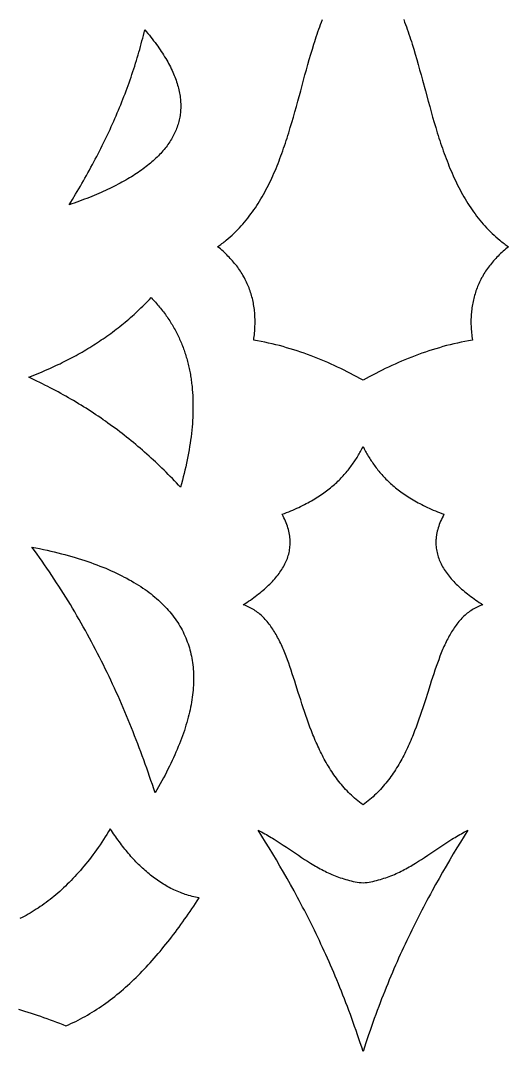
# Model space of a CAD drawing. Extents: x -4113 to -3113, y 1469 to 2469.
# Drawn here: x -3667.4 to -3589.9, y 1778.9 to 1942.6 of the extents above; entities that cross this region are included whole.
import ezdxf

# ---------------------------------------------------------------- set-up
doc = ezdxf.new("R2010")
doc.units = 0
doc.layers.add('PLAN_1', color=18, linetype='CONTINUOUS')

msp = doc.modelspace()

# ---------------------------------------------------------------- linework, layer by layer
at = {"layer": 'PLAN_1'}
for points in [[(-3606.58, 1942.72), (-3606.44, 1942.34), (-3606.29, 1941.96), (-3606.15, 1941.58), (-3606.02, 1941.19), (-3605.88, 1940.81), (-3605.75, 1940.42), (-3605.62, 1940.02), (-3605.49, 1939.63), (-3605.36, 1939.24), (-3605.24, 1938.84), (-3604.99, 1938.04), (-3604.75, 1937.23), (-3604.51, 1936.42), (-3604.28, 1935.6), (-3604.05, 1934.77), (-3603.82, 1933.94), (-3603.59, 1933.11), (-3603.14, 1931.44), (-3602.68, 1929.76), (-3602.45, 1928.92), (-3602.22, 1928.09), (-3601.98, 1927.25), (-3601.74, 1926.42), (-3601.49, 1925.58), (-3601.24, 1924.76), (-3601.11, 1924.34), (-3600.98, 1923.93), (-3600.85, 1923.52), (-3600.71, 1923.11), (-3600.57, 1922.7), (-3600.43, 1922.3), (-3600.29, 1921.89), (-3600.15, 1921.49), (-3600, 1921.09), (-3599.85, 1920.69), (-3599.7, 1920.29), (-3599.54, 1919.9), (-3599.39, 1919.5), (-3599.23, 1919.11), (-3599.06, 1918.72), (-3598.89, 1918.34), (-3598.72, 1917.95), (-3598.55, 1917.57), (-3598.37, 1917.19), (-3598.19, 1916.81), (-3598.01, 1916.44), (-3597.82, 1916.07), (-3597.63, 1915.7), (-3597.43, 1915.33), (-3597.23, 1914.97), (-3597.03, 1914.61), (-3596.82, 1914.26), (-3596.61, 1913.91), (-3596.39, 1913.56), (-3596.17, 1913.21), (-3595.94, 1912.87), (-3595.71, 1912.53), (-3595.47, 1912.2), (-3595.23, 1911.87), (-3594.99, 1911.54), (-3594.74, 1911.22), (-3594.48, 1910.9), (-3594.22, 1910.58), (-3593.95, 1910.27), (-3593.68, 1909.97), (-3593.4, 1909.67), (-3593.12, 1909.37), (-3592.83, 1909.08), (-3592.53, 1908.79), (-3592.23, 1908.51), (-3591.93, 1908.23), (-3591.61, 1907.96), (-3591.29, 1907.69), (-3591.13, 1907.56), (-3590.97, 1907.43), (-3590.8, 1907.3), (-3590.63, 1907.17), (-3590.46, 1907.05), (-3590.29, 1906.92), (-3590.12, 1906.8), (-3589.95, 1906.68), (-3590.17, 1906.5), (-3590.38, 1906.32), (-3590.59, 1906.14), (-3590.8, 1905.95), (-3591.01, 1905.77), (-3591.2, 1905.58), (-3591.4, 1905.39), (-3591.59, 1905.2), (-3591.78, 1905.01), (-3591.96, 1904.81), (-3592.14, 1904.62), (-3592.31, 1904.42), (-3592.48, 1904.22), (-3592.65, 1904.02), (-3592.81, 1903.82), (-3592.97, 1903.62), (-3593.12, 1903.41), (-3593.27, 1903.2), (-3593.41, 1902.99), (-3593.56, 1902.78), (-3593.69, 1902.57), (-3593.83, 1902.36), (-3593.95, 1902.14), (-3594.08, 1901.92), (-3594.2, 1901.71), (-3594.32, 1901.49), (-3594.43, 1901.26), (-3594.54, 1901.04), (-3594.64, 1900.81), (-3594.74, 1900.59), (-3594.83, 1900.36), (-3594.93, 1900.13), (-3595.01, 1899.89), (-3595.1, 1899.66), (-3595.18, 1899.42), (-3595.25, 1899.19), (-3595.32, 1898.95), (-3595.39, 1898.71), (-3595.45, 1898.47), (-3595.51, 1898.22), (-3595.56, 1897.98), (-3595.61, 1897.73), (-3595.66, 1897.48), (-3595.7, 1897.23), (-3595.74, 1896.98), (-3595.77, 1896.72), (-3595.8, 1896.46), (-3595.83, 1896.21), (-3595.85, 1895.95), (-3595.86, 1895.69), (-3595.88, 1895.42), (-3595.89, 1895.16), (-3595.89, 1894.89), (-3595.89, 1894.63), (-3595.89, 1894.36), (-3595.88, 1894.08), (-3595.87, 1893.81), (-3595.85, 1893.54), (-3595.83, 1893.26), (-3595.81, 1892.98), (-3595.78, 1892.7), (-3595.75, 1892.42), (-3595.71, 1892.14), (-3595.67, 1891.85), (-3595.97, 1891.8), (-3596.27, 1891.75), (-3596.86, 1891.64), (-3597.45, 1891.52), (-3598.04, 1891.39), (-3598.62, 1891.26), (-3599.2, 1891.11), (-3599.78, 1890.97), (-3600.35, 1890.81), (-3600.91, 1890.65), (-3601.48, 1890.49), (-3602.04, 1890.31), (-3602.59, 1890.14), (-3603.14, 1889.95), (-3603.69, 1889.76), (-3604.24, 1889.57), (-3604.78, 1889.36), (-3605.31, 1889.16), (-3605.85, 1888.94), (-3606.38, 1888.73), (-3606.91, 1888.51), (-3607.43, 1888.28), (-3607.96, 1888.05), (-3608.48, 1887.81), (-3608.99, 1887.57), (-3609.51, 1887.32), (-3610.02, 1887.07), (-3610.53, 1886.82), (-3611.03, 1886.56), (-3611.54, 1886.3), (-3612.04, 1886.04), (-3612.54, 1885.77), (-3613.04, 1885.5), (-3613.54, 1885.77), (-3614.04, 1886.04), (-3614.54, 1886.3), (-3615.04, 1886.56), (-3615.55, 1886.82), (-3616.06, 1887.07), (-3616.57, 1887.32), (-3617.09, 1887.57), (-3617.6, 1887.81), (-3618.12, 1888.05), (-3618.65, 1888.28), (-3619.17, 1888.51), (-3619.7, 1888.73), (-3620.23, 1888.94), (-3620.77, 1889.16), (-3621.3, 1889.36), (-3621.84, 1889.57), (-3622.39, 1889.76), (-3622.94, 1889.95), (-3623.49, 1890.14), (-3624.04, 1890.31), (-3624.6, 1890.49), (-3625.17, 1890.65), (-3625.73, 1890.81), (-3626.3, 1890.97), (-3626.88, 1891.11), (-3627.45, 1891.26), (-3628.04, 1891.39), (-3628.62, 1891.52), (-3629.21, 1891.64), (-3629.81, 1891.75), (-3630.11, 1891.8), (-3630.41, 1891.85), (-3630.37, 1892.14), (-3630.33, 1892.42), (-3630.3, 1892.7), (-3630.27, 1892.98), (-3630.25, 1893.26), (-3630.23, 1893.54), (-3630.21, 1893.81), (-3630.2, 1894.08), (-3630.19, 1894.36), (-3630.19, 1894.63), (-3630.19, 1894.89), (-3630.19, 1895.16), (-3630.2, 1895.42), (-3630.21, 1895.69), (-3630.23, 1895.95), (-3630.25, 1896.21), (-3630.27, 1896.46), (-3630.3, 1896.72), (-3630.34, 1896.98), (-3630.37, 1897.23), (-3630.42, 1897.48), (-3630.46, 1897.73), (-3630.51, 1897.98), (-3630.57, 1898.22), (-3630.62, 1898.47), (-3630.69, 1898.71), (-3630.75, 1898.95), (-3630.82, 1899.19), (-3630.9, 1899.42), (-3630.98, 1899.66), (-3631.06, 1899.89), (-3631.15, 1900.13), (-3631.24, 1900.36), (-3631.33, 1900.59), (-3631.43, 1900.81), (-3631.54, 1901.04), (-3631.65, 1901.26), (-3631.76, 1901.49), (-3631.87, 1901.71), (-3631.99, 1901.92), (-3632.12, 1902.14), (-3632.25, 1902.36), (-3632.38, 1902.57), (-3632.52, 1902.78), (-3632.66, 1902.99), (-3632.8, 1903.2), (-3632.95, 1903.41), (-3633.11, 1903.62), (-3633.27, 1903.82), (-3633.43, 1904.02), (-3633.59, 1904.22), (-3633.76, 1904.42), (-3633.94, 1904.62), (-3634.12, 1904.81), (-3634.3, 1905.01), (-3634.49, 1905.2), (-3634.68, 1905.39), (-3634.88, 1905.58), (-3635.07, 1905.77), (-3635.28, 1905.95), (-3635.49, 1906.14), (-3635.7, 1906.32), (-3635.91, 1906.5), (-3636.14, 1906.68), (-3635.96, 1906.8), (-3635.79, 1906.92), (-3635.62, 1907.05), (-3635.45, 1907.17), (-3635.28, 1907.3), (-3635.12, 1907.43), (-3634.95, 1907.56), (-3634.79, 1907.69), (-3634.47, 1907.96), (-3634.16, 1908.23), (-3633.85, 1908.51), (-3633.55, 1908.79), (-3633.25, 1909.08), (-3632.97, 1909.37), (-3632.68, 1909.67), (-3632.4, 1909.97), (-3632.13, 1910.27), (-3631.86, 1910.58), (-3631.6, 1910.9), (-3631.35, 1911.22), (-3631.1, 1911.54), (-3630.85, 1911.87), (-3630.61, 1912.2), (-3630.37, 1912.53), (-3630.14, 1912.87), (-3629.92, 1913.21), (-3629.69, 1913.56), (-3629.48, 1913.91), (-3629.26, 1914.26), (-3629.06, 1914.61), (-3628.85, 1914.97), (-3628.65, 1915.33), (-3628.46, 1915.7), (-3628.26, 1916.07), (-3628.07, 1916.44), (-3627.89, 1916.81), (-3627.71, 1917.19), (-3627.53, 1917.57), (-3627.36, 1917.95), (-3627.19, 1918.34), (-3627.02, 1918.72), (-3626.86, 1919.11), (-3626.7, 1919.5), (-3626.54, 1919.9), (-3626.38, 1920.29), (-3626.23, 1920.69), (-3626.08, 1921.09), (-3625.94, 1921.49), (-3625.79, 1921.89), (-3625.65, 1922.3), (-3625.51, 1922.7), (-3625.37, 1923.11), (-3625.24, 1923.52), (-3625.1, 1923.93), (-3624.97, 1924.34), (-3624.84, 1924.76), (-3624.59, 1925.58), (-3624.34, 1926.42), (-3624.1, 1927.25), (-3623.86, 1928.09), (-3623.63, 1928.92), (-3623.4, 1929.76), (-3622.94, 1931.44), (-3622.49, 1933.11), (-3622.26, 1933.94), (-3622.03, 1934.77), (-3621.8, 1935.6), (-3621.57, 1936.42), (-3621.33, 1937.23), (-3621.09, 1938.04), (-3620.84, 1938.84), (-3620.72, 1939.24), (-3620.59, 1939.63), (-3620.46, 1940.02), (-3620.33, 1940.42), (-3620.2, 1940.81), (-3620.06, 1941.19), (-3619.92, 1941.58), (-3619.78, 1941.96), (-3619.64, 1942.34), (-3619.5, 1942.72)], [(-3667.79, 1785.64), (-3667.29, 1785.49), (-3666.79, 1785.34), (-3666.29, 1785.18), (-3665.78, 1785.02), (-3665.28, 1784.85), (-3664.78, 1784.69), (-3664.27, 1784.51), (-3663.77, 1784.34), (-3663.27, 1784.16), (-3662.76, 1783.97), (-3662.26, 1783.78), (-3661.75, 1783.59), (-3661.24, 1783.4), (-3660.74, 1783.2), (-3660.23, 1782.99), (-3659.84, 1783.16), (-3659.45, 1783.34), (-3659.06, 1783.52), (-3658.68, 1783.7), (-3658.3, 1783.89), (-3657.92, 1784.09), (-3657.54, 1784.29), (-3657.16, 1784.5), (-3656.79, 1784.71), (-3656.42, 1784.93), (-3656.05, 1785.16), (-3655.68, 1785.38), (-3655.32, 1785.62), (-3654.96, 1785.86), (-3654.6, 1786.1), (-3654.24, 1786.35), (-3653.88, 1786.61), (-3653.53, 1786.87), (-3653.18, 1787.13), (-3652.83, 1787.4), (-3652.48, 1787.67), (-3652.13, 1787.95), (-3651.79, 1788.24), (-3651.45, 1788.52), (-3651.11, 1788.82), (-3650.77, 1789.11), (-3650.43, 1789.41), (-3650.1, 1789.72), (-3649.76, 1790.03), (-3649.43, 1790.35), (-3649.1, 1790.67), (-3648.78, 1790.99), (-3648.45, 1791.32), (-3648.13, 1791.65), (-3647.8, 1791.98), (-3647.48, 1792.33), (-3647.16, 1792.67), (-3646.85, 1793.02), (-3646.53, 1793.37), (-3646.22, 1793.72), (-3645.9, 1794.08), (-3645.59, 1794.45), (-3645.28, 1794.81), (-3644.97, 1795.19), (-3644.67, 1795.56), (-3644.36, 1795.94), (-3644.06, 1796.32), (-3643.75, 1796.7), (-3643.45, 1797.09), (-3643.15, 1797.48), (-3642.85, 1797.88), (-3642.56, 1798.28), (-3642.26, 1798.68), (-3641.97, 1799.08), (-3641.67, 1799.49), (-3641.38, 1799.9), (-3641.09, 1800.32), (-3640.8, 1800.73), (-3640.51, 1801.15), (-3640.22, 1801.58), (-3639.94, 1802), (-3639.65, 1802.43), (-3639.37, 1802.86), (-3639.09, 1803.29), (-3639.37, 1803.35), (-3639.65, 1803.41), (-3639.92, 1803.47), (-3640.2, 1803.54), (-3640.47, 1803.62), (-3640.74, 1803.7), (-3641.01, 1803.78), (-3641.27, 1803.86), (-3641.53, 1803.95), (-3641.8, 1804.05), (-3642.05, 1804.15), (-3642.31, 1804.25), (-3642.56, 1804.36), (-3642.82, 1804.47), (-3643.07, 1804.58), (-3643.32, 1804.7), (-3643.56, 1804.82), (-3643.81, 1804.95), (-3644.05, 1805.08), (-3644.29, 1805.22), (-3644.53, 1805.35), (-3644.76, 1805.5), (-3645, 1805.64), (-3645.23, 1805.79), (-3645.46, 1805.94), (-3645.69, 1806.1), (-3645.91, 1806.26), (-3646.14, 1806.42), (-3646.36, 1806.59), (-3646.58, 1806.76), (-3646.8, 1806.93), (-3647.02, 1807.11), (-3647.24, 1807.29), (-3647.45, 1807.47), (-3647.66, 1807.65), (-3647.87, 1807.84), (-3648.08, 1808.04), (-3648.29, 1808.23), (-3648.5, 1808.43), (-3648.7, 1808.63), (-3648.9, 1808.84), (-3649.11, 1809.04), (-3649.31, 1809.25), (-3649.5, 1809.47), (-3649.7, 1809.68), (-3649.9, 1809.9), (-3650.09, 1810.12), (-3650.28, 1810.35), (-3650.47, 1810.57), (-3650.66, 1810.8), (-3650.85, 1811.03), (-3651.04, 1811.27), (-3651.23, 1811.51), (-3651.41, 1811.75), (-3651.59, 1811.99), (-3651.78, 1812.23), (-3651.96, 1812.48), (-3652.14, 1812.73), (-3652.31, 1812.98), (-3652.49, 1813.23), (-3652.67, 1813.49), (-3652.84, 1813.75), (-3653.02, 1814.01), (-3653.19, 1814.27), (-3653.46, 1813.83), (-3653.73, 1813.39), (-3654, 1812.97), (-3654.27, 1812.55), (-3654.55, 1812.13), (-3654.82, 1811.72), (-3655.1, 1811.32), (-3655.38, 1810.93), (-3655.66, 1810.54), (-3655.94, 1810.16), (-3656.22, 1809.78), (-3656.51, 1809.41), (-3656.79, 1809.05), (-3657.08, 1808.69), (-3657.37, 1808.34), (-3657.65, 1808), (-3657.94, 1807.66), (-3658.24, 1807.33), (-3658.53, 1807), (-3658.82, 1806.68), (-3659.12, 1806.37), (-3659.41, 1806.06), (-3659.71, 1805.75), (-3660.01, 1805.46), (-3660.31, 1805.17), (-3660.61, 1804.88), (-3660.91, 1804.6), (-3661.22, 1804.33), (-3661.52, 1804.06), (-3661.83, 1803.8), (-3662.13, 1803.54), (-3662.44, 1803.29), (-3662.75, 1803.05), (-3663.06, 1802.81), (-3663.37, 1802.57), (-3663.69, 1802.35), (-3664, 1802.12), (-3664.32, 1801.91), (-3664.63, 1801.69), (-3664.95, 1801.49), (-3665.27, 1801.28), (-3665.59, 1801.09), (-3665.91, 1800.9), (-3666.23, 1800.71), (-3666.55, 1800.53), (-3666.87, 1800.36), (-3667.2, 1800.19), (-3667.53, 1800.02)]]:
    msp.add_lwpolyline(points, dxfattribs=at)
for points in [[(-3647.72, 1941.12), (-3647.47, 1940.83), (-3647.22, 1940.53), (-3646.98, 1940.24), (-3646.75, 1939.95), (-3646.52, 1939.66), (-3646.3, 1939.37), (-3646.08, 1939.09), (-3645.87, 1938.8), (-3645.66, 1938.52), (-3645.46, 1938.23), (-3645.27, 1937.95), (-3645.08, 1937.67), (-3644.9, 1937.39), (-3644.72, 1937.12), (-3644.55, 1936.84), (-3644.38, 1936.56), (-3644.22, 1936.29), (-3644.07, 1936.02), (-3643.92, 1935.75), (-3643.78, 1935.48), (-3643.64, 1935.21), (-3643.51, 1934.94), (-3643.38, 1934.67), (-3643.26, 1934.41), (-3643.14, 1934.14), (-3643.03, 1933.88), (-3642.93, 1933.62), (-3642.83, 1933.36), (-3642.74, 1933.1), (-3642.65, 1932.84), (-3642.57, 1932.59), (-3642.49, 1932.33), (-3642.42, 1932.08), (-3642.36, 1931.82), (-3642.3, 1931.57), (-3642.24, 1931.32), (-3642.19, 1931.07), (-3642.15, 1930.83), (-3642.11, 1930.58), (-3642.08, 1930.33), (-3642.05, 1930.09), (-3642.03, 1929.85), (-3642.01, 1929.6), (-3642, 1929.36), (-3642, 1929.12), (-3642, 1928.89), (-3642, 1928.65), (-3642.01, 1928.41), (-3642.03, 1928.18), (-3642.05, 1927.95), (-3642.08, 1927.71), (-3642.11, 1927.48), (-3642.15, 1927.25), (-3642.19, 1927.02), (-3642.24, 1926.8), (-3642.3, 1926.57), (-3642.35, 1926.35), (-3642.42, 1926.12), (-3642.49, 1925.9), (-3642.56, 1925.68), (-3642.65, 1925.46), (-3642.73, 1925.24), (-3642.82, 1925.02), (-3642.92, 1924.8), (-3643.02, 1924.59), (-3643.13, 1924.37), (-3643.24, 1924.16), (-3643.36, 1923.95), (-3643.48, 1923.74), (-3643.61, 1923.53), (-3643.74, 1923.32), (-3643.88, 1923.11), (-3644.02, 1922.91), (-3644.17, 1922.7), (-3644.33, 1922.5), (-3644.48, 1922.3), (-3644.65, 1922.09), (-3644.82, 1921.89), (-3644.99, 1921.7), (-3645.17, 1921.5), (-3645.36, 1921.3), (-3645.55, 1921.1), (-3645.74, 1920.91), (-3645.94, 1920.72), (-3646.15, 1920.52), (-3646.36, 1920.33), (-3646.58, 1920.14), (-3646.8, 1919.95), (-3647.02, 1919.77), (-3647.25, 1919.58), (-3647.49, 1919.39), (-3647.73, 1919.21), (-3647.98, 1919.03), (-3648.23, 1918.85), (-3648.49, 1918.66), (-3648.75, 1918.48), (-3649.01, 1918.31), (-3649.29, 1918.13), (-3649.56, 1917.95), (-3649.84, 1917.78), (-3650.13, 1917.6), (-3650.42, 1917.43), (-3650.72, 1917.26), (-3651.02, 1917.09), (-3651.33, 1916.92), (-3651.64, 1916.75), (-3651.95, 1916.58), (-3652.28, 1916.41), (-3652.6, 1916.25), (-3652.93, 1916.08), (-3653.27, 1915.92), (-3653.61, 1915.76), (-3653.96, 1915.6), (-3654.31, 1915.44), (-3654.66, 1915.28), (-3655.02, 1915.12), (-3655.39, 1914.97), (-3655.76, 1914.81), (-3656.13, 1914.66), (-3656.51, 1914.5), (-3656.9, 1914.35), (-3657.29, 1914.2), (-3657.68, 1914.05), (-3658.08, 1913.9), (-3658.49, 1913.75), (-3658.9, 1913.6), (-3659.31, 1913.46), (-3659.73, 1913.31), (-3659.21, 1914.16), (-3658.7, 1915.01), (-3658.19, 1915.86), (-3657.94, 1916.29), (-3657.69, 1916.72), (-3657.45, 1917.14), (-3657.21, 1917.57), (-3656.97, 1918), (-3656.73, 1918.42), (-3656.49, 1918.85), (-3656.26, 1919.28), (-3656.03, 1919.71), (-3655.8, 1920.14), (-3655.57, 1920.57), (-3655.35, 1921), (-3655.12, 1921.42), (-3654.9, 1921.85), (-3654.69, 1922.29), (-3654.47, 1922.72), (-3654.26, 1923.15), (-3654.05, 1923.58), (-3653.84, 1924.01), (-3653.63, 1924.44), (-3653.43, 1924.87), (-3653.23, 1925.31), (-3653.03, 1925.74), (-3652.83, 1926.17), (-3652.64, 1926.61), (-3652.45, 1927.04), (-3652.26, 1927.47), (-3652.07, 1927.91), (-3651.89, 1928.34), (-3651.71, 1928.78), (-3651.53, 1929.21), (-3651.35, 1929.65), (-3651.18, 1930.09), (-3651.01, 1930.52), (-3650.84, 1930.96), (-3650.67, 1931.4), (-3650.51, 1931.84), (-3650.35, 1932.27), (-3650.19, 1932.71), (-3650.04, 1933.15), (-3649.89, 1933.59), (-3649.74, 1934.03), (-3649.59, 1934.47), (-3649.44, 1934.91), (-3649.3, 1935.35), (-3649.16, 1935.79), (-3649.03, 1936.24), (-3648.9, 1936.68), (-3648.77, 1937.12), (-3648.64, 1937.56), (-3648.51, 1938.01), (-3648.39, 1938.45), (-3648.27, 1938.89), (-3648.16, 1939.34), (-3648.04, 1939.78), (-3647.93, 1940.23), (-3647.82, 1940.67)], [(-3666.12, 1885.95), (-3665.45, 1886.22), (-3664.78, 1886.49), (-3664.12, 1886.77), (-3663.46, 1887.06), (-3662.8, 1887.35), (-3662.14, 1887.65), (-3661.82, 1887.8), (-3661.49, 1887.96), (-3661.17, 1888.11), (-3660.85, 1888.27), (-3660.53, 1888.43), (-3660.2, 1888.59), (-3659.88, 1888.76), (-3659.57, 1888.92), (-3659.25, 1889.09), (-3658.93, 1889.26), (-3658.61, 1889.43), (-3658.3, 1889.61), (-3657.99, 1889.78), (-3657.67, 1889.96), (-3657.36, 1890.14), (-3657.05, 1890.32), (-3656.74, 1890.51), (-3656.43, 1890.7), (-3656.13, 1890.89), (-3655.82, 1891.08), (-3655.51, 1891.27), (-3655.21, 1891.47), (-3654.91, 1891.67), (-3654.61, 1891.87), (-3654.31, 1892.07), (-3654.01, 1892.28), (-3653.71, 1892.49), (-3653.41, 1892.7), (-3653.12, 1892.91), (-3652.82, 1893.13), (-3652.53, 1893.35), (-3652.24, 1893.57), (-3651.95, 1893.79), (-3651.66, 1894.02), (-3651.37, 1894.25), (-3651.09, 1894.48), (-3650.8, 1894.72), (-3650.52, 1894.96), (-3650.24, 1895.2), (-3649.96, 1895.44), (-3649.68, 1895.69), (-3649.4, 1895.94), (-3649.13, 1896.19), (-3648.85, 1896.45), (-3648.58, 1896.7), (-3648.31, 1896.97), (-3648.04, 1897.23), (-3647.77, 1897.5), (-3647.5, 1897.77), (-3647.24, 1898.04), (-3646.97, 1898.32), (-3646.71, 1898.6), (-3646.53, 1898.42), (-3646.35, 1898.23), (-3646.18, 1898.04), (-3646.01, 1897.85), (-3645.84, 1897.66), (-3645.67, 1897.47), (-3645.51, 1897.28), (-3645.35, 1897.09), (-3645.19, 1896.9), (-3645.04, 1896.71), (-3644.88, 1896.51), (-3644.73, 1896.32), (-3644.58, 1896.12), (-3644.44, 1895.92), (-3644.3, 1895.72), (-3644.16, 1895.52), (-3644.02, 1895.32), (-3643.89, 1895.12), (-3643.75, 1894.92), (-3643.63, 1894.72), (-3643.5, 1894.51), (-3643.37, 1894.31), (-3643.25, 1894.1), (-3643.13, 1893.9), (-3643.02, 1893.69), (-3642.9, 1893.48), (-3642.79, 1893.27), (-3642.68, 1893.06), (-3642.57, 1892.85), (-3642.47, 1892.64), (-3642.36, 1892.43), (-3642.26, 1892.22), (-3642.17, 1892), (-3642.07, 1891.79), (-3641.98, 1891.57), (-3641.89, 1891.36), (-3641.8, 1891.14), (-3641.71, 1890.92), (-3641.63, 1890.7), (-3641.55, 1890.48), (-3641.47, 1890.26), (-3641.39, 1890.04), (-3641.32, 1889.82), (-3641.25, 1889.6), (-3641.18, 1889.37), (-3641.11, 1889.15), (-3641.04, 1888.92), (-3640.98, 1888.7), (-3640.92, 1888.47), (-3640.86, 1888.24), (-3640.8, 1888.01), (-3640.75, 1887.79), (-3640.7, 1887.56), (-3640.65, 1887.33), (-3640.6, 1887.09), (-3640.55, 1886.86), (-3640.51, 1886.63), (-3640.47, 1886.4), (-3640.43, 1886.16), (-3640.39, 1885.93), (-3640.35, 1885.69), (-3640.32, 1885.46), (-3640.29, 1885.22), (-3640.26, 1884.98), (-3640.23, 1884.74), (-3640.2, 1884.5), (-3640.18, 1884.26), (-3640.16, 1884.02), (-3640.12, 1883.54), (-3640.09, 1883.06), (-3640.07, 1882.57), (-3640.05, 1882.08), (-3640.05, 1881.58), (-3640.05, 1881.09), (-3640.05, 1880.59), (-3640.07, 1880.09), (-3640.09, 1879.58), (-3640.12, 1879.08), (-3640.15, 1878.57), (-3640.2, 1878.06), (-3640.25, 1877.54), (-3640.3, 1877.03), (-3640.36, 1876.51), (-3640.43, 1875.99), (-3640.51, 1875.47), (-3640.59, 1874.94), (-3640.68, 1874.42), (-3640.77, 1873.89), (-3640.87, 1873.36), (-3640.97, 1872.83), (-3641.09, 1872.29), (-3641.2, 1871.75), (-3641.32, 1871.22), (-3641.45, 1870.68), (-3641.59, 1870.13), (-3641.72, 1869.59), (-3641.87, 1869.04), (-3642.02, 1868.49), (-3642.34, 1868.84), (-3642.66, 1869.18), (-3642.99, 1869.53), (-3643.32, 1869.87), (-3643.65, 1870.2), (-3643.98, 1870.54), (-3644.31, 1870.87), (-3644.64, 1871.2), (-3644.98, 1871.53), (-3645.32, 1871.85), (-3645.66, 1872.18), (-3646, 1872.5), (-3646.34, 1872.81), (-3646.69, 1873.13), (-3647.03, 1873.44), (-3647.38, 1873.76), (-3647.73, 1874.06), (-3648.08, 1874.37), (-3648.44, 1874.67), (-3648.79, 1874.98), (-3649.15, 1875.28), (-3649.51, 1875.57), (-3649.87, 1875.87), (-3650.23, 1876.16), (-3650.59, 1876.45), (-3650.96, 1876.74), (-3651.32, 1877.02), (-3651.69, 1877.31), (-3652.06, 1877.59), (-3652.43, 1877.87), (-3652.81, 1878.14), (-3653.18, 1878.42), (-3653.56, 1878.69), (-3653.94, 1878.96), (-3654.32, 1879.22), (-3654.7, 1879.49), (-3655.09, 1879.75), (-3655.47, 1880.01), (-3655.86, 1880.27), (-3656.25, 1880.52), (-3656.64, 1880.78), (-3657.03, 1881.03), (-3657.43, 1881.27), (-3657.82, 1881.52), (-3658.22, 1881.76), (-3658.62, 1882), (-3659.02, 1882.24), (-3659.43, 1882.48), (-3659.83, 1882.71), (-3660.24, 1882.95), (-3660.65, 1883.18), (-3661.06, 1883.4), (-3661.47, 1883.63), (-3661.88, 1883.85), (-3662.3, 1884.07), (-3662.72, 1884.29), (-3663.13, 1884.5), (-3663.56, 1884.72), (-3663.98, 1884.93), (-3664.4, 1885.14), (-3664.83, 1885.34), (-3665.26, 1885.55), (-3665.69, 1885.75)], [(-3613.04, 1874.96), (-3612.84, 1874.57), (-3612.64, 1874.19), (-3612.53, 1874), (-3612.43, 1873.81), (-3612.32, 1873.62), (-3612.21, 1873.43), (-3612.09, 1873.24), (-3611.98, 1873.06), (-3611.86, 1872.87), (-3611.74, 1872.68), (-3611.61, 1872.5), (-3611.49, 1872.31), (-3611.36, 1872.13), (-3611.23, 1871.94), (-3611.09, 1871.76), (-3610.95, 1871.58), (-3610.81, 1871.39), (-3610.67, 1871.21), (-3610.52, 1871.03), (-3610.37, 1870.85), (-3610.22, 1870.67), (-3610.06, 1870.5), (-3609.9, 1870.32), (-3609.74, 1870.14), (-3609.57, 1869.97), (-3609.4, 1869.79), (-3609.22, 1869.62), (-3609.04, 1869.44), (-3608.86, 1869.27), (-3608.67, 1869.1), (-3608.48, 1868.93), (-3608.29, 1868.76), (-3608.09, 1868.59), (-3607.88, 1868.42), (-3607.68, 1868.26), (-3607.47, 1868.09), (-3607.25, 1867.93), (-3607.03, 1867.76), (-3606.8, 1867.6), (-3606.57, 1867.44), (-3606.34, 1867.28), (-3606.1, 1867.12), (-3605.85, 1866.96), (-3605.6, 1866.8), (-3605.35, 1866.65), (-3605.09, 1866.49), (-3604.83, 1866.34), (-3604.56, 1866.19), (-3604.28, 1866.04), (-3604, 1865.89), (-3603.71, 1865.74), (-3603.42, 1865.59), (-3603.12, 1865.45), (-3602.82, 1865.3), (-3602.51, 1865.16), (-3602.2, 1865.02), (-3601.88, 1864.88), (-3601.55, 1864.74), (-3601.22, 1864.6), (-3600.88, 1864.46), (-3600.54, 1864.33), (-3600.19, 1864.2), (-3600.33, 1863.92), (-3600.47, 1863.65), (-3600.6, 1863.38), (-3600.72, 1863.11), (-3600.83, 1862.85), (-3600.93, 1862.58), (-3601.02, 1862.32), (-3601.1, 1862.06), (-3601.18, 1861.8), (-3601.21, 1861.67), (-3601.24, 1861.54), (-3601.27, 1861.42), (-3601.3, 1861.29), (-3601.32, 1861.16), (-3601.35, 1861.03), (-3601.37, 1860.91), (-3601.39, 1860.78), (-3601.4, 1860.66), (-3601.42, 1860.53), (-3601.43, 1860.41), (-3601.44, 1860.28), (-3601.45, 1860.16), (-3601.46, 1860.04), (-3601.46, 1859.91), (-3601.46, 1859.79), (-3601.46, 1859.67), (-3601.46, 1859.55), (-3601.46, 1859.43), (-3601.45, 1859.31), (-3601.43, 1859.07), (-3601.41, 1858.83), (-3601.37, 1858.59), (-3601.33, 1858.36), (-3601.28, 1858.12), (-3601.23, 1857.89), (-3601.16, 1857.66), (-3601.09, 1857.43), (-3601.01, 1857.2), (-3600.93, 1856.98), (-3600.84, 1856.75), (-3600.74, 1856.53), (-3600.63, 1856.31), (-3600.51, 1856.08), (-3600.39, 1855.87), (-3600.27, 1855.65), (-3600.13, 1855.43), (-3599.99, 1855.22), (-3599.85, 1855), (-3599.69, 1854.79), (-3599.53, 1854.58), (-3599.37, 1854.37), (-3599.19, 1854.16), (-3599.02, 1853.95), (-3598.83, 1853.74), (-3598.64, 1853.54), (-3598.45, 1853.34), (-3598.24, 1853.13), (-3598.04, 1852.93), (-3597.82, 1852.73), (-3597.61, 1852.53), (-3597.38, 1852.33), (-3597.15, 1852.14), (-3596.92, 1851.94), (-3596.68, 1851.74), (-3596.43, 1851.55), (-3596.18, 1851.36), (-3595.93, 1851.17), (-3595.67, 1850.97), (-3595.4, 1850.78), (-3595.14, 1850.59), (-3594.86, 1850.41), (-3594.58, 1850.22), (-3594.3, 1850.03), (-3594.01, 1849.85), (-3594.24, 1849.76), (-3594.47, 1849.67), (-3594.69, 1849.58), (-3594.9, 1849.48), (-3595.11, 1849.37), (-3595.32, 1849.26), (-3595.52, 1849.14), (-3595.72, 1849.02), (-3595.92, 1848.89), (-3596.11, 1848.76), (-3596.29, 1848.62), (-3596.48, 1848.48), (-3596.66, 1848.33), (-3596.83, 1848.18), (-3597.01, 1848.02), (-3597.17, 1847.86), (-3597.34, 1847.69), (-3597.5, 1847.51), (-3597.66, 1847.34), (-3597.82, 1847.16), (-3597.97, 1846.97), (-3598.12, 1846.78), (-3598.27, 1846.59), (-3598.41, 1846.39), (-3598.55, 1846.18), (-3598.69, 1845.98), (-3598.83, 1845.77), (-3598.96, 1845.55), (-3599.09, 1845.33), (-3599.22, 1845.11), (-3599.35, 1844.89), (-3599.47, 1844.66), (-3599.59, 1844.43), (-3599.71, 1844.19), (-3599.83, 1843.95), (-3599.95, 1843.71), (-3600.06, 1843.46), (-3600.18, 1843.21), (-3600.29, 1842.96), (-3600.4, 1842.71), (-3600.5, 1842.45), (-3600.61, 1842.19), (-3600.72, 1841.93), (-3600.82, 1841.66), (-3601.02, 1841.12), (-3601.22, 1840.58), (-3601.42, 1840.02), (-3601.62, 1839.45), (-3601.81, 1838.88), (-3602, 1838.3), (-3602.19, 1837.72), (-3602.37, 1837.13), (-3602.75, 1835.93), (-3603.14, 1834.72), (-3603.33, 1834.1), (-3603.53, 1833.49), (-3603.74, 1832.88), (-3603.95, 1832.26), (-3604.16, 1831.65), (-3604.38, 1831.03), (-3604.6, 1830.42), (-3604.84, 1829.81), (-3604.96, 1829.5), (-3605.08, 1829.2), (-3605.2, 1828.9), (-3605.33, 1828.59), (-3605.46, 1828.29), (-3605.59, 1827.99), (-3605.72, 1827.69), (-3605.85, 1827.39), (-3605.99, 1827.1), (-3606.13, 1826.8), (-3606.27, 1826.51), (-3606.42, 1826.21), (-3606.57, 1825.92), (-3606.72, 1825.63), (-3606.88, 1825.34), (-3607.03, 1825.06), (-3607.2, 1824.77), (-3607.36, 1824.49), (-3607.53, 1824.21), (-3607.7, 1823.93), (-3607.87, 1823.65), (-3608.05, 1823.38), (-3608.23, 1823.11), (-3608.42, 1822.84), (-3608.61, 1822.57), (-3608.8, 1822.31), (-3609, 1822.04), (-3609.2, 1821.79), (-3609.41, 1821.53), (-3609.62, 1821.28), (-3609.83, 1821.02), (-3610.05, 1820.78), (-3610.27, 1820.53), (-3610.5, 1820.29), (-3610.73, 1820.05), (-3610.97, 1819.82), (-3611.21, 1819.59), (-3611.45, 1819.36), (-3611.71, 1819.14), (-3611.96, 1818.91), (-3612.22, 1818.7), (-3612.49, 1818.48), (-3612.76, 1818.28), (-3613.04, 1818.07), (-3613.31, 1818.28), (-3613.59, 1818.48), (-3613.85, 1818.7), (-3614.11, 1818.91), (-3614.37, 1819.14), (-3614.62, 1819.36), (-3614.87, 1819.59), (-3615.11, 1819.82), (-3615.34, 1820.05), (-3615.58, 1820.29), (-3615.8, 1820.53), (-3616.03, 1820.78), (-3616.24, 1821.02), (-3616.46, 1821.28), (-3616.67, 1821.53), (-3616.87, 1821.79), (-3617.08, 1822.04), (-3617.27, 1822.31), (-3617.47, 1822.57), (-3617.66, 1822.84), (-3617.84, 1823.11), (-3618.02, 1823.38), (-3618.2, 1823.65), (-3618.38, 1823.93), (-3618.55, 1824.21), (-3618.71, 1824.49), (-3618.88, 1824.77), (-3619.04, 1825.06), (-3619.2, 1825.34), (-3619.35, 1825.63), (-3619.5, 1825.92), (-3619.65, 1826.21), (-3619.8, 1826.51), (-3619.94, 1826.8), (-3620.08, 1827.1), (-3620.22, 1827.39), (-3620.35, 1827.69), (-3620.49, 1827.99), (-3620.62, 1828.29), (-3620.75, 1828.59), (-3620.87, 1828.9), (-3620.99, 1829.2), (-3621.12, 1829.5), (-3621.24, 1829.81), (-3621.47, 1830.42), (-3621.69, 1831.03), (-3621.91, 1831.65), (-3622.13, 1832.26), (-3622.34, 1832.88), (-3622.54, 1833.49), (-3622.74, 1834.1), (-3622.93, 1834.72), (-3623.32, 1835.93), (-3623.7, 1837.13), (-3623.89, 1837.72), (-3624.08, 1838.3), (-3624.27, 1838.88), (-3624.46, 1839.45), (-3624.65, 1840.02), (-3624.85, 1840.58), (-3625.05, 1841.12), (-3625.25, 1841.66), (-3625.36, 1841.93), (-3625.46, 1842.19), (-3625.57, 1842.45), (-3625.68, 1842.71), (-3625.79, 1842.96), (-3625.9, 1843.21), (-3626.01, 1843.46), (-3626.12, 1843.71), (-3626.24, 1843.95), (-3626.36, 1844.19), (-3626.48, 1844.43), (-3626.6, 1844.66), (-3626.73, 1844.89), (-3626.85, 1845.11), (-3626.98, 1845.33), (-3627.11, 1845.55), (-3627.25, 1845.77), (-3627.38, 1845.98), (-3627.52, 1846.18), (-3627.66, 1846.39), (-3627.81, 1846.59), (-3627.95, 1846.78), (-3628.1, 1846.97), (-3628.26, 1847.16), (-3628.41, 1847.34), (-3628.57, 1847.51), (-3628.73, 1847.69), (-3628.9, 1847.86), (-3629.07, 1848.02), (-3629.24, 1848.18), (-3629.42, 1848.33), (-3629.6, 1848.48), (-3629.78, 1848.62), (-3629.97, 1848.76), (-3630.16, 1848.89), (-3630.35, 1849.02), (-3630.55, 1849.14), (-3630.76, 1849.26), (-3630.96, 1849.37), (-3631.17, 1849.48), (-3631.39, 1849.58), (-3631.61, 1849.67), (-3631.83, 1849.76), (-3632.06, 1849.85), (-3631.78, 1850.03), (-3631.49, 1850.22), (-3631.21, 1850.41), (-3630.94, 1850.59), (-3630.67, 1850.78), (-3630.41, 1850.97), (-3630.15, 1851.17), (-3629.89, 1851.36), (-3629.64, 1851.55), (-3629.4, 1851.74), (-3629.16, 1851.94), (-3628.92, 1852.14), (-3628.69, 1852.33), (-3628.47, 1852.53), (-3628.25, 1852.73), (-3628.04, 1852.93), (-3627.83, 1853.13), (-3627.63, 1853.34), (-3627.43, 1853.54), (-3627.24, 1853.74), (-3627.06, 1853.95), (-3626.88, 1854.16), (-3626.71, 1854.37), (-3626.54, 1854.58), (-3626.38, 1854.79), (-3626.23, 1855), (-3626.08, 1855.22), (-3625.94, 1855.43), (-3625.81, 1855.65), (-3625.68, 1855.87), (-3625.56, 1856.08), (-3625.44, 1856.31), (-3625.34, 1856.53), (-3625.24, 1856.75), (-3625.15, 1856.98), (-3625.06, 1857.2), (-3624.98, 1857.43), (-3624.91, 1857.66), (-3624.85, 1857.89), (-3624.79, 1858.12), (-3624.74, 1858.36), (-3624.7, 1858.59), (-3624.67, 1858.83), (-3624.64, 1859.07), (-3624.62, 1859.31), (-3624.62, 1859.43), (-3624.61, 1859.55), (-3624.61, 1859.67), (-3624.61, 1859.79), (-3624.61, 1859.91), (-3624.62, 1860.04), (-3624.62, 1860.16), (-3624.63, 1860.28), (-3624.64, 1860.41), (-3624.65, 1860.53), (-3624.67, 1860.66), (-3624.69, 1860.78), (-3624.7, 1860.91), (-3624.72, 1861.03), (-3624.75, 1861.16), (-3624.77, 1861.29), (-3624.8, 1861.42), (-3624.83, 1861.54), (-3624.89, 1861.8), (-3624.97, 1862.06), (-3625.05, 1862.32), (-3625.14, 1862.58), (-3625.24, 1862.85), (-3625.35, 1863.11), (-3625.47, 1863.38), (-3625.6, 1863.65), (-3625.74, 1863.92), (-3625.88, 1864.2), (-3625.53, 1864.33), (-3625.19, 1864.46), (-3624.85, 1864.6), (-3624.52, 1864.74), (-3624.19, 1864.88), (-3623.87, 1865.02), (-3623.56, 1865.16), (-3623.25, 1865.3), (-3622.95, 1865.45), (-3622.65, 1865.59), (-3622.36, 1865.74), (-3622.07, 1865.89), (-3621.79, 1866.04), (-3621.52, 1866.19), (-3621.25, 1866.34), (-3620.98, 1866.49), (-3620.72, 1866.65), (-3620.47, 1866.8), (-3620.22, 1866.96), (-3619.97, 1867.12), (-3619.74, 1867.28), (-3619.5, 1867.44), (-3619.27, 1867.6), (-3619.05, 1867.76), (-3618.82, 1867.93), (-3618.61, 1868.09), (-3618.4, 1868.26), (-3618.19, 1868.42), (-3617.99, 1868.59), (-3617.79, 1868.76), (-3617.59, 1868.93), (-3617.4, 1869.1), (-3617.21, 1869.27), (-3617.03, 1869.44), (-3616.85, 1869.62), (-3616.68, 1869.79), (-3616.51, 1869.97), (-3616.34, 1870.14), (-3616.18, 1870.32), (-3616.01, 1870.5), (-3615.86, 1870.67), (-3615.7, 1870.85), (-3615.55, 1871.03), (-3615.41, 1871.21), (-3615.26, 1871.39), (-3615.12, 1871.58), (-3614.98, 1871.76), (-3614.85, 1871.94), (-3614.72, 1872.13), (-3614.59, 1872.31), (-3614.46, 1872.5), (-3614.34, 1872.68), (-3614.22, 1872.87), (-3614.1, 1873.06), (-3613.98, 1873.24), (-3613.87, 1873.43), (-3613.76, 1873.62), (-3613.65, 1873.81), (-3613.54, 1874), (-3613.44, 1874.19), (-3613.23, 1874.57)], [(-3665.64, 1859), (-3665.02, 1858.87), (-3664.42, 1858.75), (-3663.82, 1858.62), (-3663.23, 1858.49), (-3662.65, 1858.36), (-3662.08, 1858.22), (-3661.51, 1858.08), (-3660.95, 1857.94), (-3660.4, 1857.79), (-3659.86, 1857.64), (-3659.32, 1857.49), (-3658.79, 1857.34), (-3658.27, 1857.18), (-3657.76, 1857.02), (-3657.25, 1856.85), (-3656.75, 1856.69), (-3656.26, 1856.52), (-3655.78, 1856.34), (-3655.3, 1856.17), (-3654.84, 1855.99), (-3654.37, 1855.81), (-3653.92, 1855.62), (-3653.48, 1855.43), (-3653.04, 1855.24), (-3652.61, 1855.05), (-3652.18, 1854.85), (-3651.77, 1854.65), (-3651.36, 1854.45), (-3650.96, 1854.24), (-3650.56, 1854.04), (-3650.18, 1853.82), (-3649.8, 1853.61), (-3649.42, 1853.39), (-3649.06, 1853.17), (-3648.7, 1852.95), (-3648.35, 1852.72), (-3648.01, 1852.49), (-3647.67, 1852.26), (-3647.35, 1852.03), (-3647.03, 1851.79), (-3646.71, 1851.55), (-3646.41, 1851.31), (-3646.11, 1851.06), (-3645.82, 1850.81), (-3645.53, 1850.56), (-3645.25, 1850.3), (-3644.98, 1850.05), (-3644.72, 1849.78), (-3644.46, 1849.52), (-3644.22, 1849.25), (-3643.97, 1848.99), (-3643.74, 1848.71), (-3643.51, 1848.44), (-3643.29, 1848.16), (-3643.08, 1847.88), (-3642.87, 1847.6), (-3642.68, 1847.31), (-3642.48, 1847.02), (-3642.3, 1846.73), (-3642.12, 1846.43), (-3641.95, 1846.14), (-3641.79, 1845.84), (-3641.63, 1845.53), (-3641.48, 1845.23), (-3641.34, 1844.92), (-3641.21, 1844.61), (-3641.08, 1844.29), (-3640.96, 1843.97), (-3640.84, 1843.65), (-3640.73, 1843.33), (-3640.63, 1843), (-3640.54, 1842.68), (-3640.45, 1842.35), (-3640.37, 1842.01), (-3640.3, 1841.67), (-3640.24, 1841.34), (-3640.18, 1840.99), (-3640.13, 1840.65), (-3640.08, 1840.3), (-3640.04, 1839.95), (-3640.01, 1839.6), (-3639.99, 1839.24), (-3639.97, 1838.88), (-3639.96, 1838.52), (-3639.95, 1838.16), (-3639.96, 1837.79), (-3639.97, 1837.42), (-3639.98, 1837.05), (-3640.01, 1836.67), (-3640.03, 1836.3), (-3640.07, 1835.92), (-3640.11, 1835.53), (-3640.16, 1835.15), (-3640.22, 1834.76), (-3640.28, 1834.37), (-3640.35, 1833.97), (-3640.43, 1833.58), (-3640.52, 1833.18), (-3640.61, 1832.78), (-3640.7, 1832.37), (-3640.81, 1831.97), (-3640.92, 1831.56), (-3641.03, 1831.14), (-3641.16, 1830.73), (-3641.28, 1830.31), (-3641.42, 1829.89), (-3641.56, 1829.47), (-3641.71, 1829.04), (-3641.87, 1828.61), (-3642.03, 1828.18), (-3642.2, 1827.75), (-3642.38, 1827.31), (-3642.56, 1826.88), (-3642.75, 1826.43), (-3642.94, 1825.99), (-3643.15, 1825.54), (-3643.35, 1825.1), (-3643.57, 1824.64), (-3643.79, 1824.19), (-3644.02, 1823.73), (-3644.25, 1823.27), (-3644.49, 1822.81), (-3644.74, 1822.35), (-3644.99, 1821.88), (-3645.25, 1821.41), (-3645.52, 1820.94), (-3645.79, 1820.46), (-3646.07, 1819.99), (-3646.28, 1820.64), (-3646.5, 1821.3), (-3646.72, 1821.95), (-3646.94, 1822.6), (-3647.17, 1823.25), (-3647.4, 1823.9), (-3647.63, 1824.55), (-3647.86, 1825.2), (-3648.1, 1825.84), (-3648.33, 1826.49), (-3648.58, 1827.13), (-3648.82, 1827.77), (-3649.07, 1828.41), (-3649.32, 1829.05), (-3649.57, 1829.69), (-3649.82, 1830.32), (-3650.08, 1830.96), (-3650.34, 1831.59), (-3650.6, 1832.22), (-3650.87, 1832.85), (-3651.14, 1833.48), (-3651.41, 1834.11), (-3651.68, 1834.73), (-3651.96, 1835.36), (-3652.24, 1835.98), (-3652.52, 1836.6), (-3652.81, 1837.22), (-3653.1, 1837.84), (-3653.39, 1838.45), (-3653.69, 1839.07), (-3653.99, 1839.68), (-3654.29, 1840.29), (-3654.59, 1840.9), (-3654.9, 1841.51), (-3655.21, 1842.12), (-3655.52, 1842.72), (-3655.84, 1843.33), (-3656.16, 1843.93), (-3656.48, 1844.53), (-3656.81, 1845.13), (-3657.14, 1845.73), (-3657.47, 1846.32), (-3657.81, 1846.92), (-3658.14, 1847.51), (-3658.49, 1848.1), (-3658.83, 1848.69), (-3659.18, 1849.28), (-3659.53, 1849.86), (-3659.89, 1850.45), (-3660.25, 1851.03), (-3660.61, 1851.61), (-3660.98, 1852.19), (-3661.35, 1852.77), (-3661.72, 1853.34), (-3662.09, 1853.91), (-3662.47, 1854.49), (-3662.86, 1855.06), (-3663.24, 1855.62), (-3663.63, 1856.19), (-3664.03, 1856.76), (-3664.42, 1857.32), (-3664.82, 1857.88), (-3665.23, 1858.44)], [(-3613.04, 1805.68), (-3612.72, 1805.72), (-3612.4, 1805.76), (-3612.09, 1805.81), (-3611.78, 1805.87), (-3611.48, 1805.93), (-3611.17, 1806), (-3610.88, 1806.07), (-3610.58, 1806.15), (-3610.29, 1806.23), (-3610, 1806.32), (-3609.71, 1806.41), (-3609.43, 1806.5), (-3609.15, 1806.6), (-3608.87, 1806.71), (-3608.6, 1806.81), (-3608.32, 1806.92), (-3608.05, 1807.04), (-3607.79, 1807.16), (-3607.52, 1807.28), (-3607.26, 1807.41), (-3606.99, 1807.53), (-3606.73, 1807.67), (-3606.48, 1807.8), (-3606.22, 1807.94), (-3605.97, 1808.08), (-3605.71, 1808.22), (-3605.46, 1808.36), (-3605.21, 1808.51), (-3604.96, 1808.66), (-3604.72, 1808.81), (-3604.23, 1809.11), (-3603.74, 1809.42), (-3603.25, 1809.74), (-3602.77, 1810.06), (-3602.29, 1810.38), (-3601.33, 1811.03), (-3600.85, 1811.35), (-3600.37, 1811.67), (-3599.89, 1811.99), (-3599.41, 1812.3), (-3598.92, 1812.61), (-3598.67, 1812.76), (-3598.42, 1812.91), (-3598.18, 1813.06), (-3597.93, 1813.21), (-3597.68, 1813.35), (-3597.42, 1813.49), (-3597.17, 1813.63), (-3596.91, 1813.77), (-3596.66, 1813.91), (-3596.4, 1814.04), (-3596.98, 1813.11), (-3597.55, 1812.17), (-3598.13, 1811.23), (-3598.7, 1810.28), (-3599.27, 1809.32), (-3599.84, 1808.35), (-3600.4, 1807.38), (-3600.96, 1806.4), (-3601.52, 1805.41), (-3602.07, 1804.4), (-3602.34, 1803.9), (-3602.62, 1803.39), (-3602.89, 1802.88), (-3603.16, 1802.37), (-3603.44, 1801.85), (-3603.71, 1801.33), (-3603.98, 1800.81), (-3604.24, 1800.29), (-3604.51, 1799.76), (-3604.78, 1799.23), (-3605.04, 1798.69), (-3605.31, 1798.16), (-3605.57, 1797.62), (-3605.83, 1797.07), (-3606.09, 1796.53), (-3606.35, 1795.98), (-3606.61, 1795.42), (-3606.87, 1794.86), (-3607.12, 1794.3), (-3607.38, 1793.74), (-3607.63, 1793.17), (-3607.88, 1792.6), (-3608.13, 1792.02), (-3608.38, 1791.44), (-3608.63, 1790.86), (-3608.87, 1790.27), (-3609.12, 1789.68), (-3609.36, 1789.08), (-3609.6, 1788.48), (-3609.84, 1787.88), (-3610.08, 1787.27), (-3610.32, 1786.66), (-3610.55, 1786.04), (-3610.79, 1785.42), (-3611.02, 1784.79), (-3611.25, 1784.16), (-3611.48, 1783.52), (-3611.71, 1782.88), (-3611.93, 1782.24), (-3612.16, 1781.59), (-3612.38, 1780.93), (-3612.6, 1780.27), (-3612.82, 1779.61), (-3613.04, 1778.94), (-3613.25, 1779.61), (-3613.47, 1780.27), (-3613.69, 1780.93), (-3613.92, 1781.59), (-3614.14, 1782.24), (-3614.37, 1782.88), (-3614.59, 1783.52), (-3614.82, 1784.16), (-3615.05, 1784.79), (-3615.28, 1785.42), (-3615.52, 1786.04), (-3615.75, 1786.66), (-3615.99, 1787.27), (-3616.23, 1787.88), (-3616.47, 1788.48), (-3616.71, 1789.08), (-3616.95, 1789.68), (-3617.2, 1790.27), (-3617.44, 1790.86), (-3617.69, 1791.44), (-3617.94, 1792.02), (-3618.19, 1792.6), (-3618.44, 1793.17), (-3618.7, 1793.74), (-3618.95, 1794.3), (-3619.2, 1794.86), (-3619.46, 1795.42), (-3619.72, 1795.98), (-3619.98, 1796.53), (-3620.24, 1797.07), (-3620.5, 1797.62), (-3620.76, 1798.16), (-3621.03, 1798.69), (-3621.29, 1799.23), (-3621.56, 1799.76), (-3621.83, 1800.29), (-3622.09, 1800.81), (-3622.36, 1801.33), (-3622.63, 1801.85), (-3622.91, 1802.37), (-3623.18, 1802.88), (-3623.45, 1803.39), (-3623.73, 1803.9), (-3624, 1804.4), (-3624.55, 1805.41), (-3625.11, 1806.4), (-3625.67, 1807.38), (-3626.23, 1808.35), (-3626.8, 1809.32), (-3627.37, 1810.28), (-3627.94, 1811.23), (-3628.52, 1812.17), (-3629.09, 1813.11), (-3629.67, 1814.04), (-3629.41, 1813.91), (-3629.16, 1813.77), (-3628.9, 1813.63), (-3628.65, 1813.49), (-3628.39, 1813.35), (-3628.14, 1813.21), (-3627.89, 1813.06), (-3627.65, 1812.91), (-3627.4, 1812.76), (-3627.15, 1812.61), (-3626.67, 1812.3), (-3626.18, 1811.99), (-3625.7, 1811.67), (-3625.22, 1811.35), (-3624.74, 1811.03), (-3623.78, 1810.38), (-3623.3, 1810.06), (-3622.82, 1809.74), (-3622.34, 1809.42), (-3621.85, 1809.11), (-3621.36, 1808.81), (-3621.11, 1808.66), (-3620.86, 1808.51), (-3620.61, 1808.36), (-3620.36, 1808.22), (-3620.11, 1808.08), (-3619.85, 1807.94), (-3619.6, 1807.8), (-3619.34, 1807.67), (-3619.08, 1807.53), (-3618.82, 1807.41), (-3618.56, 1807.28), (-3618.29, 1807.16), (-3618.02, 1807.04), (-3617.75, 1806.92), (-3617.48, 1806.81), (-3617.2, 1806.71), (-3616.93, 1806.6), (-3616.65, 1806.5), (-3616.36, 1806.41), (-3616.08, 1806.32), (-3615.79, 1806.23), (-3615.5, 1806.15), (-3615.2, 1806.07), (-3614.9, 1806), (-3614.6, 1805.93), (-3614.29, 1805.87), (-3613.99, 1805.81), (-3613.67, 1805.76), (-3613.36, 1805.72)]]:
    msp.add_lwpolyline(points, close=True, dxfattribs=at)

doc.saveas('drawing.dxf')
